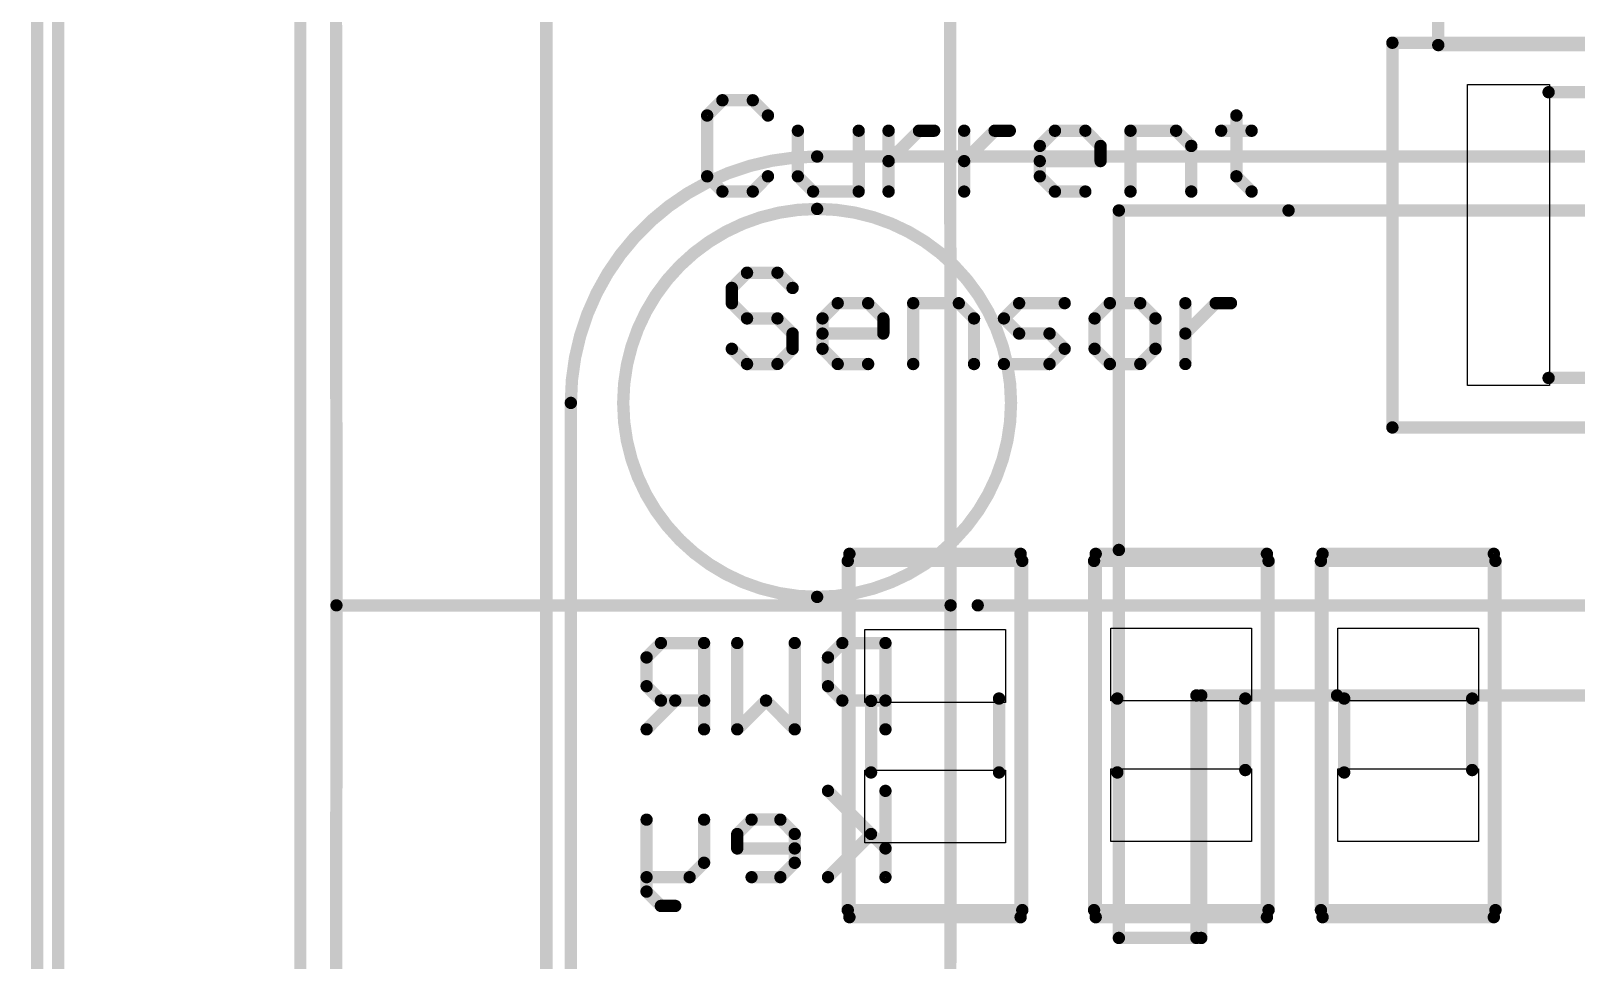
# Model space of a CAD drawing. Header units: millimetres. Extents: x 14 to 185, y 20 to 238.
# Drawn here: x 13.61 to 29.54, y 68.68 to 78.26 of the extents above; entities that cross this region are included whole.
import ezdxf

# ---------------------------------------------------------------- set-up
doc = ezdxf.new("R2010")
doc.units = ezdxf.units.MM
for name, color, linetype in [('BottomOverlay', 54, 'Continuous'), ('Mechanical1', 6, 'Continuous'), ('Mechanical9', 56, 'Continuous'), ('TopOverlay', 2, 'Continuous')]:
    doc.layers.add(name, color=color, linetype=linetype)

# ---------------------------------------------------------------- blocks, each defined once
blk = doc.blocks.new('ADAFRUIT_904_11')
at = {"layer": 'TopOverlay'}
for p, q in [((2.769, 9.198), (2.769, 12.298)), ((2.769, 12.298), (3.618, 12.298)), ((3.618, 12.298), (3.618, 9.198)), ((3.618, 9.198), (2.769, 9.198)), ((-0.907, 5.944), (-0.907, 6.694)), ((-0.907, 6.694), (0.543, 6.694)), ((0.543, 6.694), (0.543, 5.944)), ((1.433, 5.944), (1.433, 6.694)), ((1.433, 6.694), (2.883, 6.694)), ((2.883, 6.694), (2.883, 5.944)), ((-3.445, 5.93), (-3.445, 6.68)), ((-3.445, 6.68), (-1.995, 6.68)), ((-1.995, 6.68), (-1.995, 5.93)), ((-1.995, 5.93), (-3.445, 5.93)), ((0.543, 5.944), (-0.907, 5.944)), ((2.883, 5.944), (1.433, 5.944)), ((-3.445, 4.482), (-3.445, 5.232)), ((-3.445, 5.232), (-1.995, 5.232)), ((-1.995, 5.232), (-1.995, 4.482)), ((-0.907, 4.496), (-0.907, 5.246)), ((-0.907, 5.246), (0.543, 5.246)), ((0.543, 5.246), (0.543, 4.496)), ((1.433, 4.496), (1.433, 5.246)), ((1.433, 5.246), (2.883, 5.246)), ((2.883, 5.246), (2.883, 4.496)), ((-1.995, 4.482), (-3.445, 4.482)), ((0.543, 4.496), (-0.907, 4.496)), ((2.883, 4.496), (1.433, 4.496))]:
    blk.add_line(p, q, dxfattribs=at)
at = {"layer": 'TopOverlay', "const_width": 0.127}
for points in [[(2.469, 12.706), (2.469, 18.306)], [(-6.731, -0.254), (-6.731, 16.906)], [(1.996, 12.73), (9.942, 12.73)], [(1.996, 8.764), (1.996, 12.73)], [(2.469, 12.706), (9.469, 12.706)], [(3.607, 12.22), (8.356, 12.22)], [(-5.071, 11.98), (-4.914, 12.137)], [(-4.914, 12.137), (-4.601, 12.137)], [(-4.601, 12.137), (-4.444, 11.98)], [(-5.071, 11.353), (-5.071, 11.98)], [(0.387, 11.353), (0.387, 11.98)], [(-4.135, 11.353), (-4.135, 11.823)], [(-3.508, 11.196), (-3.508, 11.823)], [(-3.2, 11.196), (-3.2, 11.823)], [(-3.2, 11.51), (-2.886, 11.823)], [(-2.886, 11.823), (-2.73, 11.823)], [(-2.42, 11.196), (-2.42, 11.823)], [(-2.42, 11.51), (-2.107, 11.823)], [(-2.107, 11.823), (-1.95, 11.823)], [(-1.641, 11.666), (-1.484, 11.823)], [(-1.484, 11.823), (-1.17, 11.823)], [(-1.17, 11.823), (-1.014, 11.666)], [(-0.705, 11.196), (-0.705, 11.823)], [(-0.705, 11.823), (-0.235, 11.823)], [(-0.235, 11.823), (-0.078, 11.666)], [(0.23, 11.823), (0.544, 11.823)], [(-1.641, 11.353), (-1.641, 11.666)], [(-1.014, 11.51), (-1.014, 11.666)], [(-0.078, 11.196), (-0.078, 11.666)], [(-1.641, 11.51), (-1.014, 11.51)], [(-5.071, 11.353), (-4.914, 11.196)], [(-4.601, 11.196), (-4.444, 11.353)], [(-4.135, 11.353), (-3.979, 11.196)], [(-1.641, 11.353), (-1.484, 11.196)], [(0.387, 11.353), (0.544, 11.196)], [(-4.914, 11.196), (-4.601, 11.196)], [(-3.979, 11.196), (-3.508, 11.196)], [(-1.484, 11.196), (-1.17, 11.196)], [(-4.817, 10.202), (-4.66, 10.359)], [(-4.66, 10.359), (-4.347, 10.359)], [(-4.347, 10.359), (-4.19, 10.202)], [(-4.817, 10.045), (-4.817, 10.202)], [(-4.817, 10.045), (-4.66, 9.888)], [(-3.881, 9.888), (-3.725, 10.045)], [(-3.725, 10.045), (-3.411, 10.045)], [(-3.411, 10.045), (-3.254, 9.888)], [(-2.946, 9.418), (-2.946, 10.045)], [(-2.946, 10.045), (-2.476, 10.045)], [(-2.476, 10.045), (-2.319, 9.888)], [(-2.01, 9.888), (-1.854, 10.045)], [(-1.854, 10.045), (-1.383, 10.045)], [(-1.075, 9.888), (-0.918, 10.045)], [(-0.918, 10.045), (-0.605, 10.045)], [(-0.605, 10.045), (-0.448, 9.888)], [(-0.139, 9.418), (-0.139, 10.045)], [(-0.139, 9.732), (0.174, 10.045)], [(0.174, 10.045), (0.331, 10.045)], [(-4.66, 9.888), (-4.347, 9.888)], [(-4.347, 9.888), (-4.19, 9.732)], [(-3.881, 9.575), (-3.881, 9.888)], [(-3.254, 9.732), (-3.254, 9.888)], [(-2.319, 9.418), (-2.319, 9.888)], [(-2.01, 9.888), (-1.854, 9.732)], [(-1.075, 9.575), (-1.075, 9.888)], [(-0.448, 9.575), (-0.448, 9.888)], [(-4.19, 9.575), (-4.19, 9.732)], [(-3.881, 9.732), (-3.254, 9.732)], [(-1.854, 9.732), (-1.54, 9.732)], [(-1.54, 9.732), (-1.383, 9.575)], [(-4.817, 9.575), (-4.66, 9.418)], [(-4.347, 9.418), (-4.19, 9.575)], [(-3.881, 9.575), (-3.725, 9.418)], [(-1.54, 9.418), (-1.383, 9.575)], [(-1.075, 9.575), (-0.918, 9.418)], [(-0.605, 9.418), (-0.448, 9.575)], [(-4.66, 9.418), (-4.347, 9.418)], [(-3.725, 9.418), (-3.411, 9.418)], [(-2.01, 9.418), (-1.54, 9.418)], [(-0.918, 9.418), (-0.605, 9.418)], [(3.607, 9.274), (8.356, 9.274)], [(1.996, 8.764), (9.942, 8.764)], [(-3.604, 3.715), (-3.604, 7.461)], [(-3.604, 7.461), (-1.838, 7.461)], [(-1.838, 3.715), (-1.838, 7.461)], [(-1.064, 3.715), (-1.064, 7.461)], [(-1.064, 7.461), (0.702, 7.461)], [(0.702, 3.715), (0.702, 7.461)], [(1.276, 3.715), (1.276, 7.461)], [(1.276, 7.461), (3.042, 7.461)], [(3.042, 3.715), (3.042, 7.461)], [(-3.621, 3.788), (-3.621, 7.388)], [(-3.621, 7.388), (-1.821, 7.388)], [(-1.821, 3.788), (-1.821, 7.388)], [(-1.081, 7.388), (0.719, 7.388)], [(-1.081, 3.788), (-1.081, 7.388)], [(0.719, 3.788), (0.719, 7.388)], [(1.259, 7.388), (3.059, 7.388)], [(1.259, 3.788), (1.259, 7.388)], [(3.059, 3.788), (3.059, 7.388)], [(-3.381, 5.207), (-3.381, 5.944)], [(-2.061, 5.207), (-2.061, 5.969)], [(-0.841, 5.207), (-0.841, 5.969)], [(0.479, 5.232), (0.479, 5.969)], [(1.499, 5.207), (1.499, 5.969)], [(2.819, 5.232), (2.819, 5.969)], [(-3.621, 3.788), (-1.821, 3.788)], [(-1.081, 3.788), (0.719, 3.788)], [(1.259, 3.788), (3.059, 3.788)], [(-3.604, 3.715), (-1.838, 3.715)], [(-1.064, 3.715), (0.702, 3.715)], [(1.276, 3.715), (3.042, 3.715)]]:
    blk.add_lwpolyline(points, dxfattribs=at)
at = {"layer": 'TopOverlay', "const_width": 0.0635}
for points in [[(1.964, 12.73, 1), (2.028, 12.73, 1)], [(1.964, 12.73, 1), (2.028, 12.73, 1)], [(2.437, 12.706, 1), (2.501, 12.706, 1)], [(2.437, 12.706, 1), (2.501, 12.706, 1)], [(3.575, 12.22, 1), (3.639, 12.22, 1)], [(-4.946, 12.137, 1), (-4.882, 12.137, 1)], [(-4.946, 12.137, 1), (-4.882, 12.137, 1)], [(-4.632, 12.137, 1), (-4.569, 12.137, 1)], [(-4.632, 12.137, 1), (-4.569, 12.137, 1)], [(-5.103, 11.98, 1), (-5.039, 11.98, 1)], [(-5.103, 11.98, 1), (-5.039, 11.98, 1)], [(-4.476, 11.98, 1), (-4.412, 11.98, 1)], [(0.355, 11.98, 1), (0.419, 11.98, 1)], [(-4.167, 11.823, 1), (-4.104, 11.823, 1)], [(-3.54, 11.823, 1), (-3.477, 11.823, 1)], [(-3.232, 11.823, 1), (-3.168, 11.823, 1)], [(-2.918, 11.823, 1), (-2.855, 11.823, 1)], [(-2.918, 11.823, 1), (-2.855, 11.823, 1)], [(-2.761, 11.823, 1), (-2.698, 11.823, 1)], [(-2.452, 11.823, 1), (-2.389, 11.823, 1)], [(-2.138, 11.823, 1), (-2.075, 11.823, 1)], [(-2.138, 11.823, 1), (-2.075, 11.823, 1)], [(-1.982, 11.823, 1), (-1.918, 11.823, 1)], [(-1.516, 11.823, 1), (-1.452, 11.823, 1)], [(-1.516, 11.823, 1), (-1.452, 11.823, 1)], [(-1.202, 11.823, 1), (-1.139, 11.823, 1)], [(-1.202, 11.823, 1), (-1.139, 11.823, 1)], [(-0.737, 11.823, 1), (-0.673, 11.823, 1)], [(-0.737, 11.823, 1), (-0.673, 11.823, 1)], [(-0.267, 11.823, 1), (-0.203, 11.823, 1)], [(-0.267, 11.823, 1), (-0.203, 11.823, 1)], [(0.199, 11.823, 1), (0.262, 11.823, 1)], [(0.512, 11.823, 1), (0.576, 11.823, 1)], [(-1.672, 11.666, 1), (-1.609, 11.666, 1)], [(-1.672, 11.666, 1), (-1.609, 11.666, 1)], [(-1.045, 11.666, 1), (-0.982, 11.666, 1)], [(-1.045, 11.666, 1), (-0.982, 11.666, 1)], [(-0.11, 11.666, 1), (-0.046, 11.666, 1)], [(-0.11, 11.666, 1), (-0.046, 11.666, 1)], [(-3.232, 11.51, 1), (-3.168, 11.51, 1)], [(-2.452, 11.51, 1), (-2.389, 11.51, 1)], [(-1.672, 11.51, 1), (-1.609, 11.51, 1)], [(-1.045, 11.51, 1), (-0.982, 11.51, 1)], [(-1.045, 11.51, 1), (-0.982, 11.51, 1)], [(-5.103, 11.353, 1), (-5.039, 11.353, 1)], [(-5.103, 11.353, 1), (-5.039, 11.353, 1)], [(-4.476, 11.353, 1), (-4.412, 11.353, 1)], [(-4.167, 11.353, 1), (-4.104, 11.353, 1)], [(-4.167, 11.353, 1), (-4.104, 11.353, 1)], [(-1.672, 11.353, 1), (-1.609, 11.353, 1)], [(-1.672, 11.353, 1), (-1.609, 11.353, 1)], [(0.355, 11.353, 1), (0.419, 11.353, 1)], [(0.355, 11.353, 1), (0.419, 11.353, 1)], [(-4.946, 11.196, 1), (-4.882, 11.196, 1)], [(-4.946, 11.196, 1), (-4.882, 11.196, 1)], [(-4.632, 11.196, 1), (-4.569, 11.196, 1)], [(-4.632, 11.196, 1), (-4.569, 11.196, 1)], [(-4.01, 11.196, 1), (-3.947, 11.196, 1)], [(-4.01, 11.196, 1), (-3.947, 11.196, 1)], [(-3.54, 11.196, 1), (-3.477, 11.196, 1)], [(-3.54, 11.196, 1), (-3.477, 11.196, 1)], [(-3.232, 11.196, 1), (-3.168, 11.196, 1)], [(-2.452, 11.196, 1), (-2.389, 11.196, 1)], [(-1.516, 11.196, 1), (-1.452, 11.196, 1)], [(-1.516, 11.196, 1), (-1.452, 11.196, 1)], [(-1.202, 11.196, 1), (-1.139, 11.196, 1)], [(-0.737, 11.196, 1), (-0.673, 11.196, 1)], [(-0.11, 11.196, 1), (-0.046, 11.196, 1)], [(0.512, 11.196, 1), (0.576, 11.196, 1)], [(-4.692, 10.359, 1), (-4.628, 10.359, 1)], [(-4.692, 10.359, 1), (-4.628, 10.359, 1)], [(-4.378, 10.359, 1), (-4.315, 10.359, 1)], [(-4.378, 10.359, 1), (-4.315, 10.359, 1)], [(-4.849, 10.202, 1), (-4.785, 10.202, 1)], [(-4.849, 10.202, 1), (-4.785, 10.202, 1)], [(-4.222, 10.202, 1), (-4.158, 10.202, 1)], [(-4.849, 10.045, 1), (-4.785, 10.045, 1)], [(-4.849, 10.045, 1), (-4.785, 10.045, 1)], [(-3.756, 10.045, 1), (-3.693, 10.045, 1)], [(-3.756, 10.045, 1), (-3.693, 10.045, 1)], [(-3.443, 10.045, 1), (-3.379, 10.045, 1)], [(-3.443, 10.045, 1), (-3.379, 10.045, 1)], [(-2.978, 10.045, 1), (-2.914, 10.045, 1)], [(-2.978, 10.045, 1), (-2.914, 10.045, 1)], [(-2.507, 10.045, 1), (-2.444, 10.045, 1)], [(-2.507, 10.045, 1), (-2.444, 10.045, 1)], [(-1.885, 10.045, 1), (-1.822, 10.045, 1)], [(-1.885, 10.045, 1), (-1.822, 10.045, 1)], [(-1.415, 10.045, 1), (-1.352, 10.045, 1)], [(-0.95, 10.045, 1), (-0.886, 10.045, 1)], [(-0.95, 10.045, 1), (-0.886, 10.045, 1)], [(-0.636, 10.045, 1), (-0.573, 10.045, 1)], [(-0.636, 10.045, 1), (-0.573, 10.045, 1)], [(-0.171, 10.045, 1), (-0.108, 10.045, 1)], [(0.142, 10.045, 1), (0.206, 10.045, 1)], [(0.142, 10.045, 1), (0.206, 10.045, 1)], [(0.299, 10.045, 1), (0.363, 10.045, 1)], [(-4.692, 9.888, 1), (-4.628, 9.888, 1)], [(-4.692, 9.888, 1), (-4.628, 9.888, 1)], [(-4.378, 9.888, 1), (-4.315, 9.888, 1)], [(-4.378, 9.888, 1), (-4.315, 9.888, 1)], [(-3.913, 9.888, 1), (-3.85, 9.888, 1)], [(-3.913, 9.888, 1), (-3.85, 9.888, 1)], [(-3.286, 9.888, 1), (-3.223, 9.888, 1)], [(-3.286, 9.888, 1), (-3.223, 9.888, 1)], [(-2.351, 9.888, 1), (-2.287, 9.888, 1)], [(-2.351, 9.888, 1), (-2.287, 9.888, 1)], [(-2.042, 9.888, 1), (-1.979, 9.888, 1)], [(-2.042, 9.888, 1), (-1.979, 9.888, 1)], [(-1.107, 9.888, 1), (-1.043, 9.888, 1)], [(-1.107, 9.888, 1), (-1.043, 9.888, 1)], [(-0.48, 9.888, 1), (-0.416, 9.888, 1)], [(-0.48, 9.888, 1), (-0.416, 9.888, 1)], [(-4.222, 9.732, 1), (-4.158, 9.732, 1)], [(-4.222, 9.732, 1), (-4.158, 9.732, 1)], [(-3.913, 9.732, 1), (-3.85, 9.732, 1)], [(-3.286, 9.732, 1), (-3.223, 9.732, 1)], [(-3.286, 9.732, 1), (-3.223, 9.732, 1)], [(-1.885, 9.732, 1), (-1.822, 9.732, 1)], [(-1.885, 9.732, 1), (-1.822, 9.732, 1)], [(-1.572, 9.732, 1), (-1.508, 9.732, 1)], [(-1.572, 9.732, 1), (-1.508, 9.732, 1)], [(-0.171, 9.732, 1), (-0.108, 9.732, 1)], [(-4.849, 9.575, 1), (-4.785, 9.575, 1)], [(-4.222, 9.575, 1), (-4.158, 9.575, 1)], [(-4.222, 9.575, 1), (-4.158, 9.575, 1)], [(-3.913, 9.575, 1), (-3.85, 9.575, 1)], [(-3.913, 9.575, 1), (-3.85, 9.575, 1)], [(-1.415, 9.575, 1), (-1.352, 9.575, 1)], [(-1.415, 9.575, 1), (-1.352, 9.575, 1)], [(-1.107, 9.575, 1), (-1.043, 9.575, 1)], [(-1.107, 9.575, 1), (-1.043, 9.575, 1)], [(-0.48, 9.575, 1), (-0.416, 9.575, 1)], [(-0.48, 9.575, 1), (-0.416, 9.575, 1)], [(-4.692, 9.418, 1), (-4.628, 9.418, 1)], [(-4.692, 9.418, 1), (-4.628, 9.418, 1)], [(-4.378, 9.418, 1), (-4.315, 9.418, 1)], [(-4.378, 9.418, 1), (-4.315, 9.418, 1)], [(-3.756, 9.418, 1), (-3.693, 9.418, 1)], [(-3.756, 9.418, 1), (-3.693, 9.418, 1)], [(-3.443, 9.418, 1), (-3.379, 9.418, 1)], [(-2.978, 9.418, 1), (-2.914, 9.418, 1)], [(-2.351, 9.418, 1), (-2.287, 9.418, 1)], [(-2.042, 9.418, 1), (-1.979, 9.418, 1)], [(-1.572, 9.418, 1), (-1.508, 9.418, 1)], [(-1.572, 9.418, 1), (-1.508, 9.418, 1)], [(-0.95, 9.418, 1), (-0.886, 9.418, 1)], [(-0.95, 9.418, 1), (-0.886, 9.418, 1)], [(-0.636, 9.418, 1), (-0.573, 9.418, 1)], [(-0.636, 9.418, 1), (-0.573, 9.418, 1)], [(-0.171, 9.418, 1), (-0.108, 9.418, 1)], [(3.575, 9.274, 1), (3.639, 9.274, 1)], [(1.964, 8.764, 1), (2.028, 8.764, 1)], [(1.964, 8.764, 1), (2.028, 8.764, 1)], [(-3.636, 7.461, 1), (-3.572, 7.461, 1)], [(-3.636, 7.461, 1), (-3.572, 7.461, 1)], [(-1.87, 7.461, 1), (-1.806, 7.461, 1)], [(-1.87, 7.461, 1), (-1.806, 7.461, 1)], [(-1.096, 7.461, 1), (-1.032, 7.461, 1)], [(-1.096, 7.461, 1), (-1.032, 7.461, 1)], [(0.67, 7.461, 1), (0.734, 7.461, 1)], [(0.67, 7.461, 1), (0.734, 7.461, 1)], [(1.244, 7.461, 1), (1.308, 7.461, 1)], [(1.244, 7.461, 1), (1.308, 7.461, 1)], [(3.01, 7.461, 1), (3.074, 7.461, 1)], [(3.01, 7.461, 1), (3.074, 7.461, 1)], [(-3.653, 7.388, 1), (-3.589, 7.388, 1)], [(-3.653, 7.388, 1), (-3.589, 7.388, 1)], [(-1.853, 7.388, 1), (-1.789, 7.388, 1)], [(-1.853, 7.388, 1), (-1.789, 7.388, 1)], [(-1.113, 7.388, 1), (-1.049, 7.388, 1)], [(-1.113, 7.388, 1), (-1.049, 7.388, 1)], [(0.687, 7.388, 1), (0.751, 7.388, 1)], [(0.687, 7.388, 1), (0.751, 7.388, 1)], [(1.227, 7.388, 1), (1.291, 7.388, 1)], [(1.227, 7.388, 1), (1.291, 7.388, 1)], [(3.027, 7.388, 1), (3.091, 7.388, 1)], [(3.027, 7.388, 1), (3.091, 7.388, 1)], [(-3.413, 5.944, 1), (-3.349, 5.944, 1)], [(-2.093, 5.969, 1), (-2.029, 5.969, 1)], [(-0.873, 5.969, 1), (-0.809, 5.969, 1)], [(0.447, 5.969, 1), (0.511, 5.969, 1)], [(1.467, 5.969, 1), (1.531, 5.969, 1)], [(2.787, 5.969, 1), (2.851, 5.969, 1)], [(-3.413, 5.207, 1), (-3.349, 5.207, 1)], [(-2.093, 5.207, 1), (-2.029, 5.207, 1)], [(-0.873, 5.207, 1), (-0.809, 5.207, 1)], [(0.447, 5.232, 1), (0.511, 5.232, 1)], [(1.467, 5.207, 1), (1.531, 5.207, 1)], [(2.787, 5.232, 1), (2.851, 5.232, 1)], [(-3.653, 3.788, 1), (-3.589, 3.788, 1)], [(-3.653, 3.788, 1), (-3.589, 3.788, 1)], [(-1.853, 3.788, 1), (-1.789, 3.788, 1)], [(-1.853, 3.788, 1), (-1.789, 3.788, 1)], [(-1.113, 3.788, 1), (-1.049, 3.788, 1)], [(-1.113, 3.788, 1), (-1.049, 3.788, 1)], [(0.687, 3.788, 1), (0.751, 3.788, 1)], [(0.687, 3.788, 1), (0.751, 3.788, 1)], [(1.227, 3.788, 1), (1.291, 3.788, 1)], [(1.227, 3.788, 1), (1.291, 3.788, 1)], [(3.027, 3.788, 1), (3.091, 3.788, 1)], [(3.027, 3.788, 1), (3.091, 3.788, 1)], [(-3.636, 3.715, 1), (-3.572, 3.715, 1)], [(-3.636, 3.715, 1), (-3.572, 3.715, 1)], [(-1.87, 3.715, 1), (-1.806, 3.715, 1)], [(-1.87, 3.715, 1), (-1.806, 3.715, 1)], [(-1.096, 3.715, 1), (-1.032, 3.715, 1)], [(-1.096, 3.715, 1), (-1.032, 3.715, 1)], [(0.67, 3.715, 1), (0.734, 3.715, 1)], [(0.67, 3.715, 1), (0.734, 3.715, 1)], [(1.244, 3.715, 1), (1.308, 3.715, 1)], [(1.244, 3.715, 1), (1.308, 3.715, 1)], [(3.01, 3.715, 1), (3.074, 3.715, 1)], [(3.01, 3.715, 1), (3.074, 3.715, 1)]]:
    blk.add_lwpolyline(points, format="xyb", close=True, dxfattribs=at)
blk = doc.blocks.new('ADAFRUIT_2687_B_18')
at = {"layer": 'BottomOverlay', "const_width": 0.127}
for points in [[(-1.27, -45.212), (-1.27, -9.398)], [(-0.714, -42.1), (-0.714, -34.1)], [(4.286, -41.3), (4.286, -34.9)], [(-0.714, -40.35), (-0.714, -35.85)], [(4.286, -41.25), (4.286, -39.85)], [(6.786, -41.25), (4.286, -41.25)], [(6.786, -41.3), (4.286, -41.3)], [(6.786, -42.1), (6.786, -41.25)], [(6.786, -42.1), (6.786, -41.3)], [(6.786, -42.1), (-0.714, -42.1)], [(6.786, -42.1), (2.786, -42.1)], [(3.746, -44.952), (3.746, -44.507)], [(4.636, -44.507), (3.746, -44.507)], [(4.339, -44.952), (4.339, -44.507)], [(5.27, -45.1), (5.863, -44.507)], [(6.16, -44.507), (5.27, -44.507)], [(6.16, -45.1), (5.715, -44.656)], [(3.894, -45.1), (3.746, -44.952)], [(4.191, -45.1), (4.339, -44.952)], [(4.191, -45.1), (3.894, -45.1)], [(4.636, -45.443), (3.746, -45.443)], [(4.339, -45.739), (4.636, -45.443)], [(5.566, -45.591), (5.715, -45.443)], [(6.011, -45.443), (5.715, -45.443)], [(5.863, -46.036), (5.863, -45.443)], [(6.16, -45.591), (6.011, -45.443)], [(5.566, -45.888), (5.566, -45.591)], [(6.16, -45.888), (6.16, -45.591)], [(4.636, -46.036), (4.339, -45.739)], [(5.715, -46.036), (5.566, -45.888)], [(4.636, -46.036), (3.746, -46.036)], [(5.863, -46.036), (5.715, -46.036)], [(3.746, -46.823), (3.746, -46.378)], [(4.636, -46.378), (3.746, -46.378)], [(4.339, -46.823), (4.339, -46.378)], [(6.011, -46.378), (5.566, -46.378)], [(6.16, -46.527), (6.011, -46.378)], [(6.16, -46.971), (6.16, -46.527)], [(4.636, -46.971), (4.339, -46.675)], [(6.456, -46.823), (6.456, -46.675)], [(3.894, -46.971), (3.746, -46.823)], [(4.191, -46.971), (4.339, -46.823)], [(6.308, -46.971), (6.456, -46.823)], [(4.191, -46.971), (3.894, -46.971)], [(6.308, -46.971), (5.566, -46.971)], [(41.91, -47.752), (1.27, -47.752)]]:
    blk.add_lwpolyline(points, dxfattribs=at)
at = {"layer": 'BottomOverlay'}
for points, const_width in [([(4.254, -39.85, 1), (4.318, -39.85, 1)], 0.0635), ([(-0.746, -40.35, 1), (-0.682, -40.35, 1)], 0.0635), ([(4.254, -41.25, 1), (4.318, -41.25, 1)], 0.0635), ([(4.254, -41.25, 1), (4.318, -41.25, 1)], 0.0635), ([(4.254, -41.3, 1), (4.318, -41.3, 1)], 0.0635), ([(4.254, -41.3, 1), (4.318, -41.3, 1)], 0.0635), ([(6.754, -41.25, 1), (6.818, -41.25, 1)], 0.0635), ([(6.754, -41.25, 1), (6.818, -41.25, 1)], 0.0635), ([(6.754, -41.3, 1), (6.818, -41.3, 1)], 0.0635), ([(6.754, -41.3, 1), (6.818, -41.3, 1)], 0.0635), ([(-0.746, -42.1, 1), (-0.682, -42.1, 1)], 0.0635), ([(-0.746, -42.1, 1), (-0.682, -42.1, 1)], 0.0635), ([(2.754, -42.1, 1), (2.818, -42.1, 1)], 0.0635), ([(6.754, -42.1, 1), (6.818, -42.1, 1)], 0.0635), ([(6.754, -42.1, 1), (6.818, -42.1, 1)], 0.0635), ([(6.754, -42.1, 1), (6.818, -42.1, 1)], 0.0635), ([(6.754, -42.1, 1), (6.818, -42.1, 1)], 0.0635), ([(3.27, -45.212, 1), (-0.73, -45.212, 1)], 0.127), ([(3.714, -44.507, 1), (3.777, -44.507, 1)], 0.0635), ([(3.714, -44.507, 1), (3.777, -44.507, 1)], 0.0635), ([(4.307, -44.507, 1), (4.371, -44.507, 1)], 0.0635), ([(4.604, -44.507, 1), (4.667, -44.507, 1)], 0.0635), ([(5.238, -44.507, 1), (5.301, -44.507, 1)], 0.0635), ([(5.831, -44.507, 1), (5.895, -44.507, 1)], 0.0635), ([(6.128, -44.507, 1), (6.191, -44.507, 1)], 0.0635), ([(5.683, -44.656, 1), (5.746, -44.656, 1)], 0.0635), ([(3.714, -44.952, 1), (3.777, -44.952, 1)], 0.0635), ([(3.714, -44.952, 1), (3.777, -44.952, 1)], 0.0635), ([(4.307, -44.952, 1), (4.371, -44.952, 1)], 0.0635), ([(4.307, -44.952, 1), (4.371, -44.952, 1)], 0.0635), ([(3.862, -45.1, 1), (3.926, -45.1, 1)], 0.0635), ([(3.862, -45.1, 1), (3.926, -45.1, 1)], 0.0635), ([(4.159, -45.1, 1), (4.222, -45.1, 1)], 0.0635), ([(4.159, -45.1, 1), (4.222, -45.1, 1)], 0.0635), ([(5.238, -45.1, 1), (5.301, -45.1, 1)], 0.0635), ([(6.128, -45.1, 1), (6.191, -45.1, 1)], 0.0635), ([(-1.302, -45.212, 1), (-1.238, -45.212, 1)], 0.0635), ([(-1.302, -45.212, 1), (-1.238, -45.212, 1)], 0.0635), ([(-0.762, -45.212, 1), (-0.698, -45.212, 1)], 0.0635), ([(3.238, -45.212, 1), (3.302, -45.212, 1)], 0.0635), ([(3.714, -45.443, 1), (3.777, -45.443, 1)], 0.0635), ([(4.604, -45.443, 1), (4.667, -45.443, 1)], 0.0635), ([(4.604, -45.443, 1), (4.667, -45.443, 1)], 0.0635), ([(5.683, -45.443, 1), (5.746, -45.443, 1)], 0.0635), ([(5.683, -45.443, 1), (5.746, -45.443, 1)], 0.0635), ([(5.831, -45.443, 1), (5.895, -45.443, 1)], 0.0635), ([(5.979, -45.443, 1), (6.043, -45.443, 1)], 0.0635), ([(5.979, -45.443, 1), (6.043, -45.443, 1)], 0.0635), ([(5.535, -45.591, 1), (5.598, -45.591, 1)], 0.0635), ([(5.535, -45.591, 1), (5.598, -45.591, 1)], 0.0635), ([(6.128, -45.591, 1), (6.191, -45.591, 1)], 0.0635), ([(6.128, -45.591, 1), (6.191, -45.591, 1)], 0.0635), ([(4.307, -45.739, 1), (4.371, -45.739, 1)], 0.0635), ([(4.307, -45.739, 1), (4.371, -45.739, 1)], 0.0635), ([(5.535, -45.888, 1), (5.598, -45.888, 1)], 0.0635), ([(5.535, -45.888, 1), (5.598, -45.888, 1)], 0.0635), ([(6.128, -45.888, 1), (6.191, -45.888, 1)], 0.0635), ([(3.714, -46.036, 1), (3.777, -46.036, 1)], 0.0635), ([(4.604, -46.036, 1), (4.667, -46.036, 1)], 0.0635), ([(4.604, -46.036, 1), (4.667, -46.036, 1)], 0.0635), ([(5.683, -46.036, 1), (5.746, -46.036, 1)], 0.0635), ([(5.683, -46.036, 1), (5.746, -46.036, 1)], 0.0635), ([(5.831, -46.036, 1), (5.895, -46.036, 1)], 0.0635), ([(5.831, -46.036, 1), (5.895, -46.036, 1)], 0.0635), ([(3.714, -46.378, 1), (3.777, -46.378, 1)], 0.0635), ([(3.714, -46.378, 1), (3.777, -46.378, 1)], 0.0635), ([(4.307, -46.378, 1), (4.371, -46.378, 1)], 0.0635), ([(4.604, -46.378, 1), (4.667, -46.378, 1)], 0.0635), ([(5.535, -46.378, 1), (5.598, -46.378, 1)], 0.0635), ([(5.979, -46.378, 1), (6.043, -46.378, 1)], 0.0635), ([(5.979, -46.378, 1), (6.043, -46.378, 1)], 0.0635), ([(6.128, -46.527, 1), (6.191, -46.527, 1)], 0.0635), ([(6.128, -46.527, 1), (6.191, -46.527, 1)], 0.0635), ([(4.307, -46.675, 1), (4.371, -46.675, 1)], 0.0635), ([(6.424, -46.675, 1), (6.488, -46.675, 1)], 0.0635), ([(3.714, -46.823, 1), (3.777, -46.823, 1)], 0.0635), ([(3.714, -46.823, 1), (3.777, -46.823, 1)], 0.0635), ([(4.307, -46.823, 1), (4.371, -46.823, 1)], 0.0635), ([(4.307, -46.823, 1), (4.371, -46.823, 1)], 0.0635), ([(6.424, -46.823, 1), (6.488, -46.823, 1)], 0.0635), ([(6.424, -46.823, 1), (6.488, -46.823, 1)], 0.0635), ([(3.862, -46.971, 1), (3.926, -46.971, 1)], 0.0635), ([(3.862, -46.971, 1), (3.926, -46.971, 1)], 0.0635), ([(4.159, -46.971, 1), (4.222, -46.971, 1)], 0.0635), ([(4.159, -46.971, 1), (4.222, -46.971, 1)], 0.0635), ([(4.604, -46.971, 1), (4.667, -46.971, 1)], 0.0635), ([(5.535, -46.971, 1), (5.598, -46.971, 1)], 0.0635), ([(6.128, -46.971, 1), (6.191, -46.971, 1)], 0.0635), ([(6.276, -46.971, 1), (6.34, -46.971, 1)], 0.0635), ([(6.276, -46.971, 1), (6.34, -46.971, 1)], 0.0635), ([(1.238, -47.752, 1), (1.302, -47.752, 1)], 0.0635), ([(1.238, -47.752, 1), (1.302, -47.752, 1)], 0.0635)]:
    blk.add_lwpolyline(points, format="xyb", close=True, dxfattribs=dict(at, const_width=const_width))
at = {"layer": 'BottomOverlay', "const_width": 0.127}
blk.add_lwpolyline([(1.27, -47.752, -0.414214), (-1.27, -45.212)], format="xyb", dxfattribs=at)

msp = doc.modelspace()

# ---------------------------------------------------------------- linework, layer by layer
at = {"layer": 'Mechanical1', "const_width": 0.127}
for points in [[(13.672, 31.847), (13.672, 112.822)], [(13.891, 31.847), (13.891, 112.822)], [(18.927, 31.847), (18.927, 112.822)], [(23.077, 92.736), (23.094, 72.335)], [(16.743, 92.585), (16.76, 72.335)], [(16.743, 52.085), (16.76, 72.335)], [(16.76, 72.335), (23.094, 72.335)], [(23.077, 51.934), (23.094, 72.335)], [(23.374, 72.335), (175.024, 72.335)]]:
    msp.add_lwpolyline(points, dxfattribs=at)
at = {"layer": 'Mechanical1', "const_width": 0.0635}
for points in [[(16.728, 72.335, 1), (16.791, 72.335, 1)], [(16.728, 72.335, 1), (16.791, 72.335, 1)], [(16.728, 72.335, 1), (16.791, 72.335, 1)], [(23.062, 72.335, 1), (23.126, 72.335, 1)], [(23.062, 72.335, 1), (23.126, 72.335, 1)], [(23.062, 72.335, 1), (23.126, 72.335, 1)], [(23.342, 72.335, 1), (23.405, 72.335, 1)]]:
    msp.add_lwpolyline(points, format="xyb", close=True, dxfattribs=at)
at = {"layer": 'Mechanical9', "const_width": 0.127}
msp.add_lwpolyline([(16.387, 31.847), (16.387, 112.822)], dxfattribs=at)

# ---------------------------------------------------------------- block references
for name, p, rotation in [('ADAFRUIT_904_11', (25.654, 65.405), 360), ('ADAFRUIT_2687_B_18', (66.929, 75.692), 270)]:
    msp.add_blockref(name, p, dxfattribs=dict(rotation=rotation))

doc.saveas('drawing.dxf')
